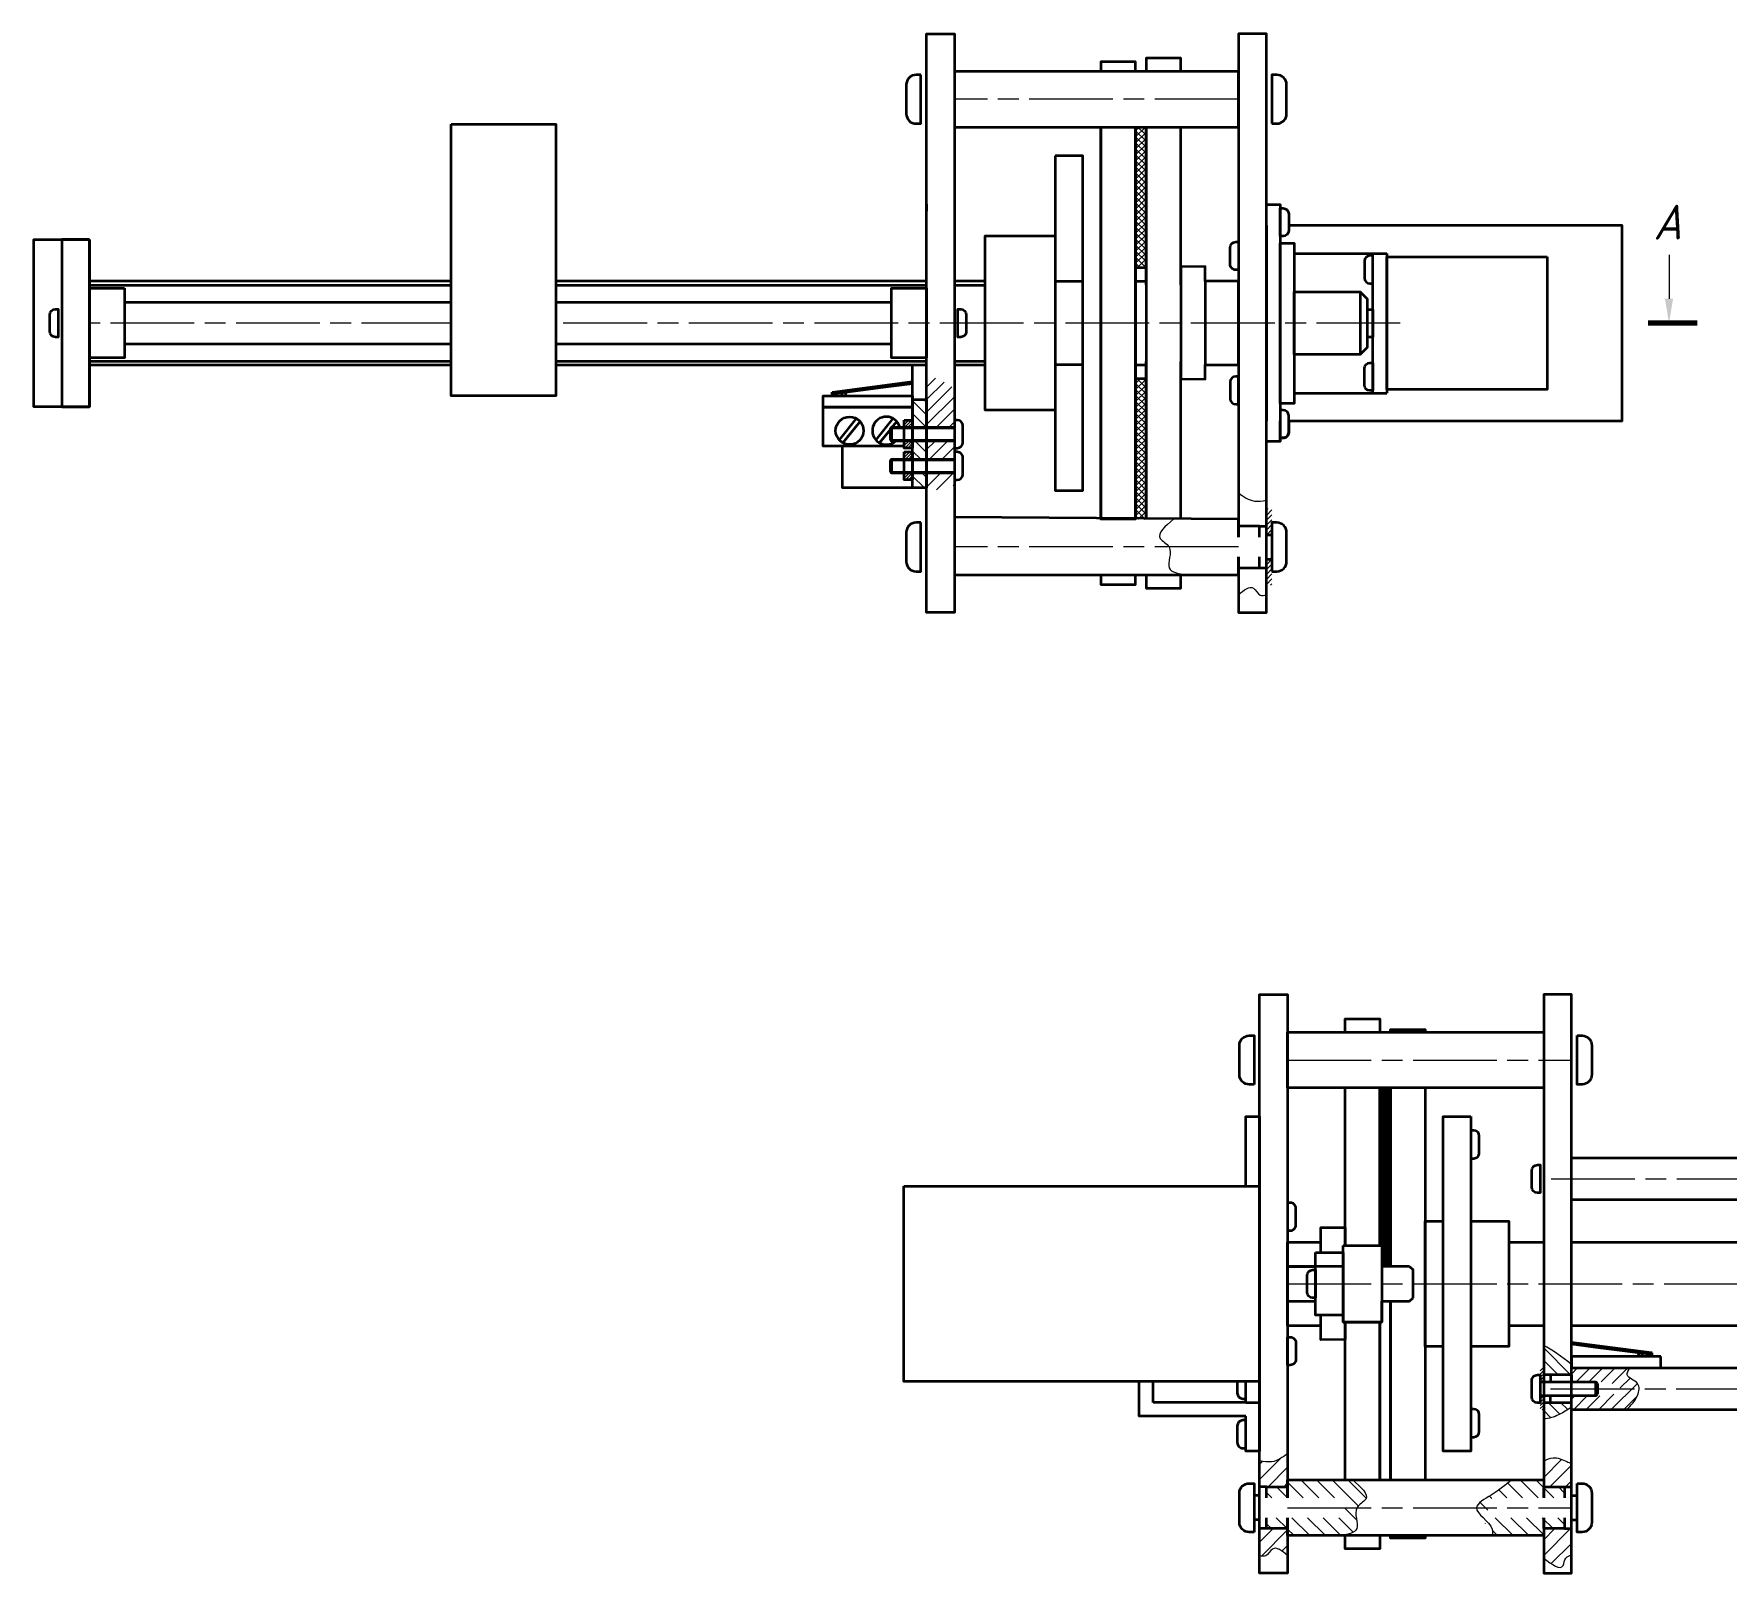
# Model space of a CAD drawing. Header units: millimetres. Extents: x -196 to 2000, y -99 to 952.
# Drawn here: x 58.8 to 301.5, y 636.4 to 857.2 of the extents above; entities that cross this region are included whole.
import ezdxf

# ---------------------------------------------------------------- set-up
doc = ezdxf.new("R2010")
doc.units = ezdxf.units.MM
doc.linetypes.add('AM_ISO08W050', pattern=[18, 12, -1.5, 3, -1.5])
for name, color, linetype, lineweight in [('AM_4', 3, 'Continuous', 15), ('AM_5', 3, 'Continuous', 15), ('AM_7', 4, 'AM_ISO08W050', 15), ('AM_8', 1, 'Continuous', 15), ('основные', 7, 'Continuous', 35), ('оч жирные', 7, 'Continuous', 70), ('тонкие', 2, 'Continuous', 15)]:
    doc.layers.add(name, color=color, linetype=linetype, lineweight=lineweight)
doc.styles.get("Standard").update_dxf_attribs({"font": 'geniso.shx', "oblique": 15})
pattern_1 = [(45, (-68.40242666329573, 364.5397108208293), (-0.8980256121069154, 0.8980256121069154), [])]
pattern_2 = [(45, (-68.40242666329573, 364.5397108208293), (-0.2121320343559643, 0.2121320343559643), [])]
pattern_3 = [(45, (2.842170943040401e-14, 293.0791599519633), (-0.3535533905932738, 0.3535533905932738), [])]

msp = doc.modelspace()

# ---------------------------------------------------------------- hatches: boundary and pattern name
at = {"layer": 'AM_8'}
h = msp.add_hatch(dxfattribs=at)
h.set_pattern_fill('_U', color=256, scale=0.61, angle=45, style=0, double=1, pattern_type=0)
h.set_pattern_definition([(45, (-64.4024266632957, 364.5397108208293), (-0.431335136523794, 0.431335136523794), []), (135, (-64.4024266632957, 364.5397108208293), (-0.431335136523794, -0.431335136523794), [])])
h.paths.add_polyline_path([(216.8203172210773, 843.8570269973226), (216.8203172210773, 823.7425514193088), (218.3163072066403, 823.7425514193088), (218.3163072066403, 807.7425534293358), (216.8203172210773, 807.7425534293358), (216.8203172210773, 787.628077851322), (218.3203172210773, 787.6280778513221), (218.3203172210773, 843.8570269973226)])
h = msp.add_hatch(dxfattribs=at)
h.set_pattern_fill('ANSI31', color=256, scale=0.4, style=0)
h.set_pattern_definition(pattern_1)
h.paths.add_polyline_path([(190.8411862568861, 806.3835868319887), (189.9868985581631, 806.9530312266421), (189.1015914334183, 807.4322754800224), (188.2510127668073, 807.7904649092083), (187.4152489034851, 808.0538444281636), (186.8411862568861, 808.1868456167189), (186.8411862568861, 800.8174160095841), (190.8411862568861, 800.8174160095841)])
h.paths.add_polyline_path([(189.671386730295, 792.1217346432541), (190.7954850789175, 792.472620418826), (190.8411862568861, 792.4932539481802), (190.8411862568861, 794.2261135543457), (186.8411862568861, 794.2261135543457), (186.8411862568861, 793.2621296983205), (186.841186256886, 792.0982615306609), (186.841186256886, 791.6722679470327), (187.3057407846577, 791.7115220620649), (188.5003856248708, 791.8749770712374)])
h = msp.add_hatch(dxfattribs=at)
h.set_pattern_fill('ANSI31', color=256, scale=0.4, angle=90, style=0)
h.set_pattern_definition([(135, (-68.40242666329573, 364.5397108208293), (-0.8980256121069154, -0.8980256121069154), [])])
h.paths.add_polyline_path([(186.841186256886, 804.7879028888968), (184.8411862568264, 804.7879028888968), (184.8411862568264, 800.8174160095841), (186.841186256886, 800.8174160095841)])
h.paths.add_polyline_path([(186.841186256886, 798.8174160095841), (184.8411862568264, 798.8174160095841), (184.8411862568264, 796.2261135543457), (186.841186256886, 796.2261135543458)])
h.paths.add_polyline_path([(184.8411862568264, 792.0982615306609), (186.841186256886, 792.0982615306609), (186.841186256886, 794.2261135543457), (184.8411862568264, 794.2261135543457), (184.8411862568264, 793.2621296983205)])
h = msp.add_hatch(dxfattribs=at)
h.set_pattern_fill('_U', color=256, scale=0.3, angle=45, style=0, pattern_type=0)
h.set_pattern_definition(pattern_2)
h.paths.add_polyline_path([(183.6411862568264, 800.8174160095841), (184.8411862568264, 800.8174160095841), (184.8411862568264, 801.8174160095841), (183.6411862568264, 801.8174160095841)])
h = msp.add_hatch(dxfattribs=at)
h.set_pattern_fill('_U', color=256, scale=0.3, angle=45, style=0, pattern_type=0)
h.set_pattern_definition(pattern_2)
h.paths.add_polyline_path([(184.8411862568616, 798.0836577563376), (184.8411862568264, 798.8174160095841), (183.6411862568264, 798.8174160095841), (183.6411862568264, 797.8174160095841), (184.8411862568264, 797.8174160095841)])
h = msp.add_hatch(dxfattribs=at)
h.set_pattern_fill('ANSI31', color=256, scale=0.4, style=0)
h.set_pattern_definition(pattern_1)
h.paths.add_polyline_path([(190.8411862568861, 797.2621296983205), (190.8411862568861, 798.8174160095841), (186.8411862568861, 798.8174160095841), (186.8411862568861, 796.2261135543458), (190.8411862568861, 796.2261135543458)])
h = msp.add_hatch(dxfattribs=at)
h.set_pattern_fill('_U', color=256, scale=0.3, angle=45, style=0, pattern_type=0)
h.set_pattern_definition(pattern_2)
h.paths.add_polyline_path([(183.6411862568264, 797.2621296983205), (183.6411862568264, 796.2261135543457), (184.8411862568264, 796.2261135543457), (184.8411862568264, 797.2621296983205)])
h = msp.add_hatch(dxfattribs=at)
h.set_pattern_fill('_U', color=256, scale=0.3, angle=45, style=0, pattern_type=0)
h.set_pattern_definition(pattern_2)
h.paths.add_polyline_path([(183.6411862568264, 793.2621296983205), (184.8411862568264, 793.2621296983205), (184.8411862568264, 794.2261135543457), (183.6411862568264, 794.2261135543457)])
h = msp.add_hatch(dxfattribs=at)
h.set_pattern_fill('_U', color=256, scale=0.5, angle=45, style=0, pattern_type=0)
h.set_pattern_definition(pattern_3)
h.paths.add_polyline_path([(235.5703172210773, 789.1280778513221), (235.5703172210773, 785.3780778513221), (236.3703172210773, 785.3780778513221), (236.3703172210773, 789.1280778513221)])
h = msp.add_hatch(dxfattribs=at)
h.set_pattern_fill('_U', color=256, scale=0.5, angle=45, style=0, pattern_type=0)
h.set_pattern_definition(pattern_3)
h.paths.add_polyline_path([(236.3703172210773, 778.1280778513221), (236.3703172210773, 781.8780778513221), (235.5703172210773, 781.8780778513221), (235.5703172210773, 778.1280778513221)])
h = msp.add_hatch(dxfattribs=at)
h.set_pattern_fill('ANSI31', color=256, scale=0.4, angle=270, style=0)
h.set_pattern_definition([(315, (813.5261229849443, 1023.161139267386), (0.8980256121069156, 0.8980256121069153), [])])
edge = h.paths.add_edge_path()
edge.add_spline(control_points=[(275.3344190225245, 658.5539697628964), (276.0787802894736, 658.5611481808932), (277.527763032458, 659.0421918931247), (278.7357798177453, 659.8519634863617), (279.334419022526, 660.2532501477172)], knot_values=[0, 0, 0, 0, 2.207493343130102, 4.376086513872631, 4.376086513872631, 4.376086513872631, 4.376086513872631], degree=3, periodic=0)
edge.add_line((279.334419022526, 660.2532501477172), (279.334419022526, 660.8528536784004))
edge.add_line((279.334419022526, 660.8528536784004), (276.334419022526, 660.8528536784004))
edge.add_line((276.334419022526, 660.8528536784004), (275.334419022526, 660.8528536784004))
edge.add_line((275.334419022526, 660.8528536784004), (275.334419022526, 658.5539697628964))
edge = h.paths.add_edge_path()
edge.add_spline(control_points=[(279.334419022526, 666.4188119379135), (279.1708889381986, 666.5438749338307), (279.0073588538711, 666.6689379297482), (278.8442130642469, 666.793117526394)], knot_values=[23.3816666827325, 23.3816666827325, 23.3816666827325, 23.3816666827325, 23.83019621927934, 23.83019621927934, 23.83019621927934, 23.83019621927934], degree=3, periodic=0)
edge.add_line((278.6600959170235, 666.7973536645504), (275.334419022526, 669.0946828051264))
edge.add_line((275.334419022526, 669.0946828051264), (275.334419022526, 664.8528536784004))
edge.add_line((275.334419022526, 664.8528536784004), (276.334419022526, 664.8528536784004))
edge.add_line((276.334419022526, 664.8528536784004), (279.334419022526, 664.8528536784004))
edge.add_line((279.334419022526, 664.8528536784004), (279.334419022526, 665.8528536784004))
edge.add_line((279.334419022526, 665.8528536784004), (279.334419022526, 666.4188119379133))
h = msp.add_hatch(dxfattribs=at)
h.set_pattern_fill('ANSI31', color=256, scale=0.1, angle=180, style=0)
h.set_pattern_definition([(225, (813.5261229849443, 1023.161139267386), (0.2245064030267288, -0.2245064030267289), [])])
h.paths.add_polyline_path([(274.834419022526, 659.8528536784004), (275.334419022526, 659.8528536784004), (275.334419022526, 661.8528536784004), (274.834419022526, 661.8528536784004)])
h.paths.add_polyline_path([(274.834419022526, 663.8528536784004), (275.334419022526, 663.8528536784004), (275.334419022526, 665.8528536784004), (274.834419022526, 665.8528536784004)])
h = msp.add_hatch(dxfattribs=at)
h.set_pattern_fill('ANSI31', color=256, scale=0.4, angle=180, style=0)
h.set_pattern_definition([(225, (813.5261229849443, 1023.161139267386), (0.8980256121069153, -0.8980256121069156), [])])
edge = h.paths.add_edge_path()
edge.add_line((279.334419022526, 660.8528536784004), (279.334419022526, 659.8528536784004))
edge.add_line((279.334419022526, 659.8528536784004), (287.2226157772193, 659.8528536784004))
edge.add_spline(control_points=[(287.2226157772193, 659.8528536784004), (287.8349051190002, 660.452338723198), (288.6575437901745, 661.2577742370792), (289.0057665265501, 662.542346504285), (289.0132830151497, 662.8528536784004)], knot_values=[0, 0, 0, 0, 2.595624842478682, 3.487340421562003, 3.487340421562003, 3.487340421562003, 3.487340421562003], degree=3, periodic=0)
edge.add_line((289.0132830151497, 662.8528536784004), (286.3867692917157, 662.8528536784004))
edge.add_line((286.3867692917157, 662.8528536784004), (285.9344190225261, 662.0693600293465))
edge.add_line((285.9344190225261, 662.0693600293466), (284.734419022526, 662.0693600293466))
edge.add_line((284.734419022526, 662.0693600293466), (284.334419022526, 661.8528536784005))
edge.add_line((284.334419022526, 661.8528536784004), (279.334419022526, 661.8528536784004))
edge.add_line((279.334419022526, 661.8528536784004), (279.334419022526, 660.8528536784004))
edge = h.paths.add_edge_path()
edge.add_line((279.334419022526, 664.8528536784004), (279.334419022526, 663.8528536784004))
edge.add_line((279.334419022526, 663.8528536784004), (284.334419022526, 663.8528536784004))
edge.add_line((284.334419022526, 663.8528536784004), (284.734419022526, 663.6363473274542))
edge.add_line((284.734419022526, 663.6363473274544), (285.9344190225261, 663.6363473274544))
edge.add_line((285.9344190225261, 663.6363473274544), (286.3867692917157, 662.8528536784005))
edge.add_line((286.3867692917157, 662.8528536784004), (289.0132830151497, 662.8528536784004))
edge.add_spline(control_points=[(289.0132830151497, 662.8528536784004), (289.0200754423851, 663.1334497783367), (288.816312939074, 664.0398545950102), (286.8598781159955, 664.4747854559454), (287.4642581448139, 665.4924904381638), (287.6782654940207, 665.8528536784004)], knot_values=[3.487340421562003, 3.487340421562003, 3.487340421562003, 3.487340421562003, 4.293157274122959, 6.233908869698119, 7.297853981973266, 7.297853981973266, 7.297853981973266, 7.297853981973266], degree=3, periodic=0)
edge.add_line((287.6782654940207, 665.8528536784004), (279.334419022526, 665.8528536784004))
edge.add_line((279.334419022526, 665.8528536784004), (279.334419022526, 664.8528536784004))
h = msp.add_hatch(dxfattribs=at)
h.set_pattern_fill('ANSI31', color=256, scale=0.5)
h.set_pattern_definition([(45, (-150.8572849398923, 302.5445680894145), (-1.122532015133644, 1.122532015133644), [])])
edge = h.paths.add_edge_path()
edge.add_spline(control_points=[(279.334419022526, 652.1496097066724), (279.1033476458488, 652.2337845658672), (278.2491007306976, 652.544970290531), (276.8720269485644, 653.2711781248197), (275.7899211658026, 652.721171517001), (275.334419022526, 652.4896514635379)], knot_values=[0, 0, 0, 0, 0.7450728995980157, 2.754457238263495, 4.215155541388891, 4.215155541388891, 4.215155541388891, 4.215155541388891], degree=3, periodic=0)
edge.add_line((275.334419022526, 652.4896514635379), (275.334419022526, 648.7981152573938))
edge.add_line((275.334419022526, 648.7981152573938), (278.334419022526, 648.7981152573938))
edge.add_line((278.334419022526, 648.7981152573938), (279.334419022526, 648.7981152573938))
edge.add_line((279.334419022526, 648.7981152573938), (279.334419022526, 652.1496097066724))
edge = h.paths.add_edge_path()
edge.add_line((279.334419022526, 642.7981152573938), (278.334419022526, 642.7981152573938))
edge.add_line((278.334419022526, 642.7981152573938), (275.334419022526, 642.7981152573938))
edge.add_line((275.334419022526, 642.7981152573938), (275.334419022526, 638.5479415046736))
edge.add_spline(control_points=[(275.334419022526, 638.5479415046736), (276.5289545943483, 637.6684152900301), (278.194982864149, 636.4417330779704), (278.3067860011016, 638.6960624119679), (279.0218147669887, 638.9084675036631), (279.334419022526, 639.0013291320752)], knot_values=[0, 0, 0, 0, 2.969110301414063, 4.141041769702956, 5.051400743282896, 5.051400743282896, 5.051400743282896, 5.051400743282896], degree=3, periodic=0)
edge.add_line((279.334419022526, 639.0013291320752), (279.334419022526, 642.7981152573938))
edge = h.paths.add_edge_path()
edge.add_spline(control_points=[(238.6052880583348, 653.5413262951149), (237.8723953411308, 653.0262710808425), (236.643797746654, 652.1628492150996), (235.1913216640526, 652.4124752426715), (234.6052880583348, 652.5131923854674)], knot_values=[0, 0, 0, 0, 2.551718334901243, 4.27761790293386, 4.27761790293386, 4.27761790293386, 4.27761790293386], degree=3, periodic=0)
edge.add_line((234.6052880583348, 652.5131923854674), (234.6052880583348, 648.7981152573938))
edge.add_line((234.6052880583348, 648.7981152573938), (235.6052880583348, 648.7981152573938))
edge.add_line((235.6052880583348, 648.7981152573938), (238.6052880583348, 648.7981152573938))
edge.add_line((238.6052880583348, 648.7981152573938), (238.6052880583348, 653.5413262951149))
edge = h.paths.add_edge_path()
edge.add_line((238.6052880583348, 642.7981152573938), (235.6052880583348, 642.7981152573938))
edge.add_line((235.6052880583348, 642.7981152573938), (234.6052880583348, 642.7981152573938))
edge.add_line((234.6052880583348, 642.7981152573938), (234.6052880583348, 638.9055114862934))
edge.add_spline(control_points=[(234.6052880583348, 638.9055114862933), (234.9168176834182, 638.8507830960559), (235.7159301914126, 638.7103979202659), (236.5416540674806, 640.6308817260457), (237.8069396403427, 639.6100793589005), (238.6052880583348, 638.9659908050023)], knot_values=[0, 0, 0, 0, 0.8745598323163222, 2.243355510110775, 4.583661593112918, 4.583661593112918, 4.583661593112918, 4.583661593112918], degree=3, periodic=0)
edge.add_line((238.6052880583348, 638.9659908050023), (238.6052880583348, 642.7981152573938))
h = msp.add_hatch(dxfattribs=at)
h.set_pattern_fill('ANSI31', color=256, scale=0.5, angle=90)
h.set_pattern_definition([(135, (-150.8572849398923, 302.5445680894145), (-1.122532015133644, -1.122532015133644), [])])
edge = h.paths.add_edge_path()
edge.add_spline(control_points=[(248.5514718991687, 645.7981152573938), (248.8361029556487, 646.2977795768088), (250.9322655081488, 647.2343557963677), (249.1169318932073, 648.7801383109829), (247.9214417433429, 649.7981152573938)], knot_values=[0, 2.930988785010413e-14, 2.930988785010413e-14, 2.930988785010413e-14, 1.747149170051586, 5.116870302596586, 5.116870302596586, 5.116870302596586, 5.116870302596586], degree=3, periodic=0)
edge.add_line((247.9214417433429, 649.7981152573938), (238.6052880583348, 649.7981152573938))
edge.add_line((238.6052880583348, 649.7981152573938), (238.6052880583348, 647.2233557309746))
edge.add_line((238.6052880583348, 647.2233557309746), (246.0052880583348, 647.2233557309746))
edge.add_line((246.0052880583348, 647.2233557309746), (246.8281510294167, 645.7981152573938))
edge.add_line((246.8281510294167, 645.7981152573938), (248.5514718991688, 645.7981152573938))
edge = h.paths.add_edge_path()
edge.add_spline(control_points=[(246.0313468816455, 641.7981152573938), (247.1629850397506, 641.9666059294353), (249.5324496560537, 642.3193977496124), (248.0667070972627, 644.9471200152852), (248.5514718991687, 645.7981152573938)], knot_values=[5.116870302596556, 5.116870302596556, 5.116870302596556, 5.116870302596556, 7.837231690905154, 10.81286067459624, 10.81286067459627, 10.81286067459627, 10.81286067459627], degree=3, periodic=0)
edge.add_line((248.5514718991687, 645.7981152573938), (246.8281510294167, 645.7981152573938))
edge.add_line((246.8281510294167, 645.7981152573938), (246.0052880583348, 644.3728747838129))
edge.add_line((246.0052880583348, 644.3728747838129), (238.6052880583348, 644.3728747838129))
edge.add_line((238.6052880583348, 644.3728747838129), (238.6052880583348, 641.7981152573938))
edge.add_line((238.6052880583348, 641.7981152573938), (246.0313468816455, 641.7981152573938))
h.paths.add_polyline_path([(238.6052880583348, 648.7981152573938), (235.6052880583348, 648.7981152573938), (235.6052880583348, 647.2233557309746), (238.6052880583348, 647.2233557309746)])
h.paths.add_polyline_path([(238.6052880583348, 644.3728747838129), (235.6052880583348, 644.3728747838129), (235.6052880583348, 642.7981152573938), (238.6052880583348, 642.7981152573938)])
edge = h.paths.add_edge_path()
edge.add_line((275.334419022526, 649.7981152573938), (270.7445899249103, 649.7981152573938))
edge.add_spline(control_points=[(270.7445899249103, 649.7981152573938), (269.8848253956331, 649.0884590297835), (268.3671366418059, 647.8357471080285), (265.7511872009865, 646.44817175089), (265.7019845876645, 645.7981152573938)], knot_values=[0, 0, 0, 0, 3.648806980139254, 6.441011614307393, 6.441011614307393, 6.441011614307393, 6.441011614307415], degree=3, periodic=0)
edge.add_line((265.7019845876645, 645.7981152573938), (267.1115560514442, 645.7981152573938))
edge.add_line((267.1115560514442, 645.7981152573938), (267.9344190225261, 647.2233557309746))
edge.add_line((267.9344190225261, 647.2233557309746), (275.334419022526, 647.2233557309746))
edge.add_line((275.334419022526, 647.2233557309746), (275.334419022526, 649.7981152573938))
edge = h.paths.add_edge_path()
edge.add_line((275.334419022526, 644.3728747838129), (267.9344190225261, 644.3728747838129))
edge.add_line((267.9344190225261, 644.3728747838129), (267.1115560514442, 645.7981152573938))
edge.add_line((267.1115560514442, 645.7981152573938), (265.7019845876645, 645.7981152573938))
edge.add_spline(control_points=[(265.7019845876645, 645.7981152573938), (265.6347794151243, 644.910212037284), (268.0566069626004, 643.6991596555883), (267.9996830222743, 642.1044059080048), (267.9887501301307, 641.7981152573938)], knot_values=[6.441011614307393, 6.441011614307393, 6.441011614307393, 6.441011614307415, 10.25484550518773, 11.16146181923272, 11.16146181923272, 11.16146181923272, 11.16146181923272], degree=3, periodic=0)
edge.add_line((267.9887501301307, 641.7981152573938), (275.334419022526, 641.7981152573938))
edge.add_line((275.334419022526, 641.7981152573938), (275.334419022526, 644.3728747838129))
h.paths.add_polyline_path([(278.334419022526, 648.7981152573938), (275.334419022526, 648.7981152573938), (275.334419022526, 647.2233557309746), (278.334419022526, 647.2233557309746)])
h.paths.add_polyline_path([(278.334419022526, 644.3728747838129), (275.334419022526, 644.3728747838129), (275.334419022526, 642.7981152573938), (278.334419022526, 642.7981152573938)])
at = {"layer": 'основные'}
h = msp.add_hatch(dxfattribs=at)
h.set_pattern_fill('GRATE', color=256, scale=0.069)
h.set_pattern_definition([(0, (-136.9160729836684, 302.5445680894145), (0, 0.05476875), []), (90, (-136.9160729836684, 302.5445680894145), (-0.219075, 1.341447487616032e-17), [])])
h.paths.add_polyline_path([(253.3552880583348, 706.0270644033943), (251.8552880583349, 706.0270644033943), (251.8552880583348, 683.4125898303928), (252.1052880583348, 683.4125898303928), (252.1052880583348, 680.4125898303928), (253.3552880583348, 680.4125898303928)])

# ---------------------------------------------------------------- linework, layer by layer
at = {"layer": 'AM_4'}
for p, q in [((181.6534633898699, 800.600909658638), (190.8411862568861, 800.600909658638)), ((181.6534633898699, 799.0339223605303), (190.8411862568861, 799.0339223605303)), ((181.6534633898699, 796.0096072033996), (190.8411862568861, 796.0096072033996)), ((181.6534633898699, 794.4426199052918), (190.8411862568861, 794.4426199052918))]:
    msp.add_line(p, q, dxfattribs=at)
at = {"layer": 'AM_5'}
msp.add_line((293.3064927361135, 825.5617006509274), (293.3064927361135, 819.2425524243223), dxfattribs=at)
at = {"layer": 'AM_5', "linetype": 'Continuous'}
msp.add_trace([(292.7231594051135, 819.2425524243223), (293.8898260671135, 819.2425524243223), (293.3064927361135, 815.7425524243223)], dxfattribs=at)
at = {"layer": 'AM_7'}
for p, q in [((231.5703172210773, 847.8570269973226), (190.8411862568861, 847.8570269973226)), ((117.8411862568861, 815.7425524243223), (66.84118625688609, 815.7425524243223)), ((118.7041702858674, 815.7425524243223), (117.8411862568862, 815.7425524243223)), ((254.7627797605846, 815.7425524243223), (133.7041702858674, 815.7425524243223)), ((231.5703172210773, 783.6280778513221), (190.8411862568861, 783.6280778513221)), ((238.6052880583348, 710.0270644033943), (279.334419022526, 710.0270644033943)), ((276.4176780226951, 692.9723259823852), (380.8407832288174, 692.9723259823852)), ((238.6052880583348, 677.912589830394), (352.334419022526, 677.912589830394)), ((276.334419022526, 662.8528536784004), (348.334419022526, 662.8528536784004)), ((238.6052880583348, 645.7981152573938), (279.334419022526, 645.7981152573938))]:
    msp.add_line(p, q, dxfattribs=at)
at = {"layer": 'основные'}
for p, q in [((186.8411862568861, 832.8022885763135), (186.8411862568861, 831.8022885763135)), ((186.8411862568861, 828.8022885763135), (186.8411862568861, 829.8022885763135)), ((237.5703172210773, 805.6872725345953), (237.5703172210773, 825.7425524243224)), ((239.5703172210773, 825.7425524243224), (250.8238334935521, 825.7425524243224)), ((250.8238334935521, 805.6872725345949), (250.8238334935521, 825.7425524243223)), ((250.8238334935521, 825.7425524243223), (252.8238334935521, 825.7425524243223)), ((252.8238334935521, 825.7425524243223), (252.8238334935522, 805.6872725345949)), ((66.84118625688609, 821.1881122621895), (118.7041702858674, 821.1881122621895)), ((133.7041702858674, 821.1881122621895), (186.8411862568861, 821.1881122621895)), ((190.8411862568861, 821.1881122621895), (195.270317221077, 821.1881122621895)), ((205.2703172210773, 821.7425524243212), (209.2703172210773, 821.7425524243212)), ((216.8203172210773, 821.7425524243212), (218.3163072066403, 821.7425524243212)), ((218.3203172210773, 821.2425524243212), (218.3203172210773, 810.2425524243237)), ((223.3203172210773, 821.2425524243212), (223.3203172210773, 810.2425524243237)), ((226.809358676568, 821.7425524243212), (226.809358676568, 809.7425524243212)), ((249.0091158710178, 820.2425524243223), (249.0091158710178, 811.2425524243223)), ((231.5703172210773, 815.7425524243212), (231.5703172210773, 813.2425524243212)), ((66.84118625688609, 810.2969925864551), (118.7041702858674, 810.2969925864551)), ((133.7041702858674, 810.2969925864551), (186.8411862568861, 810.2969925864551)), ((190.8411862568861, 810.2969925864551), (195.270317221077, 810.2969925864551)), ((209.2703172210773, 809.7425524243212), (205.2703172210773, 809.7425524243212)), ((216.8203172210773, 809.7425524243212), (218.3163072066403, 809.7425524243212)), ((173.2921809740765, 805.8520526379021), (173.3615569868352, 805.8579798322291)), ((173.2921809740765, 805.3078162722942), (173.2921809740765, 805.8520526379021)), ((173.3615569868352, 805.8579798322291), (184.8411862568861, 807.3482973625231)), ((231.5703172210773, 806.0959885141682), (231.5703172210773, 807.0959885141682)), ((239.5703172210773, 805.6872725345953), (250.8238334935521, 805.6872725345953)), ((250.8238334935521, 805.6872725345949), (252.8238334935522, 805.6872725345949)), ((174.6941471802877, 805.4970586708934), (174.6941471802877, 805.3078162722942)), ((174.6941471802877, 805.3078162722942), (175.2941471802877, 805.3078162722942)), ((175.2941471802877, 805.3078162722942), (175.2941471802877, 805.4970586708934)), ((176.7724866066454, 802.06195542437), (174.3170118173811, 798.9790092070517)), ((174.8586455891157, 798.5495292819423), (177.3071476172612, 801.6359034410872)), ((182.031339351851, 802.06195542437), (179.5758645625866, 798.9790092070517)), ((181.8411862568861, 800.7222642037359), (182.5660003624668, 801.6359034410872)), ((237.5703172210773, 798.742552424321), (237.5703172210773, 801.7425524243224)), ((180.1174983343212, 798.5495292819423), (181.6534633898699, 800.4856366660907)), ((237.5703172210773, 798.742552424321), (235.5703172210773, 798.742552424321)), ((234.5703172210773, 786.6280778513221), (235.5703172210773, 786.6280778513221)), ((235.5703172210773, 785.3780778513221), (236.3703172210773, 785.3780778513221)), ((235.5703172210773, 781.8780778513221), (236.3703172210773, 781.8780778513221)), ((234.5703172210773, 780.6280778513221), (235.5703172210773, 780.6280778513221)), ((246.6052880583348, 680.4125898303928), (246.6052880583348, 683.4125898303928)), ((246.6052880583348, 683.4125898303928), (252.1052880583348, 683.4125898303928)), ((252.1052880583348, 683.4125898303928), (252.1052880583348, 680.4125898303928)), ((238.6052880583348, 680.4125898303928), (242.6052880583348, 680.4125898303928)), ((246.6052880583348, 680.4125898303928), (238.6052880583348, 680.4125898303928)), ((256.1052880583348, 680.4125898303928), (252.1052880583348, 680.4125898303928)), ((256.1052880583348, 680.4125898303928), (256.6052880583348, 679.9125898303928)), ((256.6052880583348, 675.9125898303928), (256.6052880583348, 679.9125898303928)), ((238.6052880583348, 677.9125898303928), (238.6052880583348, 675.4125898303928)), ((238.6052880583348, 675.4125898303928), (242.6052880583348, 675.4125898303928)), ((238.6052880583348, 675.4125898303928), (242.6052880583348, 675.4125898303928)), ((246.6052880583348, 675.4125898303953), (246.6052880583348, 672.4125898303953)), ((252.1052880583348, 672.4125898303953), (252.1052880583348, 675.4125898303953)), ((252.1052880583348, 675.4125898303928), (256.1052880583348, 675.4125898303928)), ((256.1052880583348, 675.4125898303928), (256.6052880583348, 675.9125898303928)), ((246.6052880583348, 672.4125898303953), (252.1052880583348, 672.4125898303953)), ((238.6052880583348, 668.2660259202398), (238.6052880583348, 669.2660259202398)), ((290.8140482925769, 668.0280172383009), (279.334419022526, 669.5183347685947)), ((288.8814580991244, 667.4778536783658), (288.8814580991244, 667.667096076965)), ((289.4814580991244, 667.4778536783658), (288.8814580991244, 667.4778536783658)), ((289.4814580991244, 667.667096076965), (289.4814580991244, 667.4778536783658)), ((290.8834243053357, 668.0220900439738), (290.8140482925769, 668.0280172383009)), ((290.8834243053357, 667.4778536783658), (290.8834243053357, 668.0220900439738)), ((219.3517880583349, 660.9125898303928), (219.3517880583349, 663.912589830394)), ((232.6052880583348, 660.9125898303928), (232.6052880583348, 663.912589830394)), ((275.3632865359855, 663.8528536784004), (274.834419022526, 663.8528536784004)), ((274.834419022526, 663.8528536784004), (282.834419022526, 663.8528536784004)), ((276.334419022526, 664.8528536784004), (275.334419022526, 664.8528536784004)), ((279.334419022526, 664.8528536784004), (276.334419022526, 664.8528536784004)), ((276.334419022526, 664.8528536784004), (276.334419022526, 663.8528536784004)), ((279.334419022526, 664.8528536784004), (279.334419022526, 663.8528536784004)), ((282.834419022526, 663.8528536784004), (282.834419022526, 661.8528536784004)), ((283.0612617314645, 663.6363473274544), (282.834419022526, 663.8528536784004)), ((282.834419022526, 663.6363473274544), (282.834419022526, 663.8528536784004)), ((282.834419022526, 662.0693600293466), (282.834419022526, 663.6363473274544)), ((283.0612617314645, 663.6363473274544), (283.0612617314645, 662.0693600293466)), ((232.6052880583348, 660.9125898303928), (219.3517880583349, 660.9125898303928)), ((232.6052880583348, 660.9125898303928), (234.6052880583348, 660.9125898303928)), ((275.3632865359855, 661.8528536784004), (274.834419022526, 661.8528536784004)), ((282.834419022526, 661.8528536784004), (274.834419022526, 661.8528536784004)), ((276.334419022526, 660.8528536784004), (275.334419022526, 660.8528536784004)), ((276.334419022526, 660.8528536784004), (276.334419022526, 661.8528536784004)), ((279.334419022526, 660.8528536784004), (276.334419022526, 660.8528536784004)), ((279.334419022526, 660.8528536784004), (279.334419022526, 661.8528536784004)), ((282.834419022526, 661.8528536784004), (282.834419022526, 662.0693600293466)), ((282.834419022526, 661.8528536784004), (283.0612617314645, 662.0693600293466)), ((235.6052880583348, 648.7981152573938), (234.6052880583348, 648.7981152573938)), ((278.334419022526, 648.7981152573938), (279.334419022526, 648.7981152573938)), ((234.6052880583348, 647.5481152573938), (233.8052880583348, 647.5481152573938)), ((279.334419022526, 647.5481152573938), (280.1344190225261, 647.5481152573938)), ((234.6052880583348, 644.0481152573938), (233.8052880583348, 644.0481152573938)), ((279.334419022526, 644.0481152573938), (280.1344190225261, 644.0481152573938)), ((235.6052880583348, 642.7981152573938), (234.6052880583348, 642.7981152573938)), ((278.334419022526, 642.7981152573938), (279.334419022526, 642.7981152573938))]:
    msp.add_line(p, q, dxfattribs=at)
for points in [[(186.8411862568861, 829.8022885763135), (186.8411862568861, 857.2425524243212), (190.8411862568861, 857.2425524243212), (190.8411862568861, 785.0533183249029)], [(231.5703172210773, 782.2028373777412), (231.5703172210773, 774.242552424321), (235.5703172210773, 774.242552424321), (235.5703172210773, 857.2425524243212), (231.5703172210773, 857.2425524243212), (231.5703172210773, 785.0533183249029)], [(216.8203172210773, 851.8570269973226), (216.8203172210773, 853.2242396108077), (211.8203172210773, 853.2242396108077), (211.8203172210773, 851.8570269973226)], [(223.3203172210773, 851.8570269973226), (223.3203172210773, 853.742552424322), (218.3203172210773, 853.742552424322), (218.3203172210773, 851.8570269973226)], [(211.8203172210773, 843.8570269973226), (211.8203172210773, 787.6280778513221)], [(216.8203172210773, 843.8570269973226), (216.8203172210773, 818.2425524243212)], [(216.8203172210773, 818.2425524243212), (216.8203172210773, 843.8570269973226)], [(218.3203172210773, 843.8570269973226), (218.3203172210773, 821.2425524243212)], [(218.3203172210773, 821.2425524243212), (218.3203172210773, 843.8570269973226)], [(223.3203172210773, 821.2425524243212), (223.3203172210773, 843.8570269973226)], [(190.8411862568861, 782.2028373777412), (190.841186256886, 774.242552424321), (186.841186256886, 774.242552424321), (186.8411862568861, 829.8022885763135)], [(235.5703172210773, 829.7425524243223), (235.5703172210773, 801.7425524243224)], [(252.8238334935521, 801.7425524243224), (286.5703172210773, 801.7425524243223), (286.5703172210773, 829.7425524243223), (238.7703172210774, 829.7425524243223)], [(226.809358676568, 821.7425524243212), (226.809358676568, 823.8466603241742), (223.3203172210773, 823.8245382590154), (223.3203172210773, 821.2425524243212)], [(118.7041702858674, 821.7425524243218), (66.84118625688609, 821.7425524243223), (66.84118625688609, 809.7425524243223), (118.7041702858675, 809.7425524243218)], [(136.8411862568861, 821.7425524243217), (133.7041702858674, 821.7425524243217)], [(186.8411862568861, 821.7425524243212), (136.8411862568861, 821.7425524243217)], [(195.270317221077, 821.7425524243212), (190.8411862568861, 821.7425524243212)], [(226.809358676568, 809.7425524243212), (231.5703172210773, 809.7425524243212), (231.5703172210773, 821.7425524243212), (226.809358676568, 821.7425524243212)], [(66.84118625688609, 812.7425524243223), (66.84118625688609, 818.7425524243223)], [(71.84118625688605, 818.7425524243223), (118.7041702858674, 818.7425524243223)], [(133.7041702858674, 818.7425524243223), (181.8411862568861, 818.7425524243223)], [(186.8411862568861, 818.7425524243223), (186.8411862568861, 812.7425524243223)], [(250.0091158710178, 817.7149124794583), (250.8238334935521, 817.7149124794583), (250.8238334935521, 813.714912479459), (250.0091158710178, 813.714912479459)], [(216.8203172210773, 813.2425524243212), (216.8203172210773, 787.6280778513221)], [(216.8203172210773, 787.6280778513221), (216.8203172210773, 813.2425524243212)], [(118.7041702858674, 812.7425524243223), (71.84118625688603, 812.7425524243223)], [(181.8411862568861, 812.7425524243223), (133.7041702858674, 812.7425524243223)], [(133.7041702858674, 809.7425524243217), (136.8411862568861, 809.7425524243217)], [(136.8411862568861, 809.7425524243217), (186.8411862568861, 809.7425524243212)], [(184.7888359876475, 809.7425524243212), (184.7888359876475, 792.0982615306609), (174.7888359876475, 792.0982615306609), (174.7888359876475, 798.0836577563376)], [(190.8411862568861, 809.7425524243212), (195.270317221077, 809.7425524243212)], [(218.3203172210773, 810.2425524243237), (218.3203172210773, 787.6280778513221)], [(218.3203172210773, 787.6280778513221), (218.3203172210773, 810.2425524243237)], [(223.3203172210773, 787.6280778513221), (223.3203172210773, 810.2425524243237)], [(223.3203172210773, 810.2425524243237), (223.3203172210773, 807.7425524243223), (226.809358676568, 807.7143199795231), (226.809358676568, 809.7425524243212)], [(173.4426682557305, 805.3078162722942), (173.4426682557305, 805.5981588745454), (180.6377105961365, 806.5322393643299), (184.8411862568861, 807.077946313397)], [(183.6411862568264, 798.0836577563376), (172.0411862568616, 798.0836577563376), (172.0411862568371, 805.3078162722942), (184.8411862568371, 805.3078162722942), (184.8411862568616, 798.0836577563376)], [(183.6411862568264, 798.0836577563376), (172.0411862568861, 798.0836577563376), (172.0411862568861, 803.6828162723288), (184.8411862568371, 803.6828162723288), (184.8411862568371, 798.0836577563376)], [(190.8411862568861, 798.8174160095841), (181.8411862568861, 798.8174160095841), (181.6534633898699, 799.0339223605303), (181.6534633898699, 800.600909658638), (181.8411862568861, 800.8174160095841), (181.8411862568861, 798.8174160095841), (181.8411862568861, 800.8174160095841), (190.8411862568861, 800.8174160095841)], [(238.7703172210774, 801.7425524243224), (252.8238334935521, 801.7425524243224)], [(238.7703172210773, 801.7425524243224), (238.7703172210773, 800.7670912115368)], [(190.8411862568861, 794.2261135543457), (181.8411862568861, 794.2261135543457), (181.6534633898699, 794.4426199052918), (181.6534633898699, 796.0096072033996), (181.8411862568861, 796.2261135543457), (181.8411862568861, 794.2261135543457), (181.8411862568861, 796.2261135543457), (190.8411862568861, 796.2261135543458)], [(231.5703172210773, 785.0533183249029), (231.5703172210773, 787.6280778513221), (190.8411862568861, 787.9154576145316), (190.8411862568861, 782.2028373777414)], [(234.5703172210773, 785.0533183249029), (234.5703172210773, 786.6280778513221), (231.5703172210773, 786.6280778513221), (231.5703172210773, 785.0533183249029)], [(190.8411862568861, 782.2028373777414), (190.841186256886, 779.6280778513222), (231.5703172210773, 779.6280778513221), (231.5703172210773, 782.2028373777412)], [(231.5703172210773, 782.2028373777412), (231.5703172210773, 780.6280778513221), (234.5703172210773, 780.6280778513221), (234.5703172210773, 782.2028373777412)], [(211.8203172210773, 779.6280778513221), (211.8203172210773, 778.2234303274246), (216.8203172210773, 778.2234303274246), (216.8203172210773, 779.6280778513221)], [(218.3203172210773, 779.6280778513221), (218.3203172210773, 777.742552424322), (223.3203172210773, 777.742552424322), (223.3203172210773, 779.6280778513221)], [(238.6052880583348, 644.3728747838129), (238.6052880583348, 636.4125898303928), (234.6052880583348, 636.4125898303928), (234.6052880583348, 719.4125898303928), (238.6052880583348, 719.4125898303928), (238.6052880583348, 647.2233557309746)], [(275.334419022526, 644.3728747838129), (275.334419022526, 636.4125898303928), (279.334419022526, 636.4125898303928), (279.334419022526, 719.4125898303928), (275.334419022526, 719.4125898303928), (275.334419022526, 647.2233557309746)], [(246.8552880583348, 714.0270644033943), (246.8552880583348, 715.9125898303937), (251.8552880583348, 715.9125898303937), (251.8552880583348, 714.0270644033943)], [(253.3552880583348, 714.0270644033943), (253.3552880583348, 714.412589830394), (258.3552880583348, 714.412589830394), (258.3552880583348, 714.0270644033943)], [(246.8552880583348, 683.4125898303928), (246.8552880583348, 706.0270644033943)], [(251.8552880583348, 683.4125898303928), (251.8552880583348, 706.0270644033943)], [(251.8552880583348, 706.0270644033943), (251.8552880583348, 683.4125898303928)], [(253.3552880583348, 680.4125898303928), (253.3552880583348, 706.0270644033943)], [(253.3552880583348, 706.0270644033943), (253.3552880583348, 680.4125898303928)], [(258.3552880583348, 706.0270644033943), (258.3552880583348, 649.7981152573938)], [(232.6052880583348, 691.912589830394), (232.6052880583348, 701.9125898303928), (234.6052880583348, 701.9125898303928), (234.6052880583348, 653.9125898303928), (232.6052880583348, 653.9125898303928), (232.6052880583348, 658.9125898303928)], [(329.334419022526, 689.9723259823852), (279.334419022526, 689.9723259823852), (279.334419022526, 695.9723259823852), (379.334419022526, 695.9723259823852), (379.334419022526, 689.9723259823852), (348.334419022526, 689.9723259823852)], [(260.9052880583349, 668.912589830394), (258.3552880583348, 668.912589830394), (258.3552880583348, 686.912589830394), (260.9052880583349, 686.912589830394)], [(264.9052880583349, 686.912589830394), (270.3552880583348, 686.912589830394), (270.3552880583348, 668.912589830394), (264.9052880583349, 668.912589830394)], [(243.3662466028442, 682.412589830394), (243.3662466028442, 686.0166977302459), (246.8552880583348, 685.9945756650872), (246.8552880583348, 683.4125898303928)], [(243.3662466028442, 671.9125898303928), (238.6052880583348, 671.9125898303928), (238.6052880583348, 683.9125898303928), (243.3662466028442, 683.9125898303928)], [(270.3552880583348, 683.9125898303928), (275.334419022526, 683.9125898303928)], [(279.334419022526, 683.9125898303928), (329.334419022526, 683.9125898303935)], [(253.3552880583348, 675.4125898303928), (253.3552880583348, 649.7981152573938)], [(253.3552880583348, 649.7981152573938), (253.3552880583348, 675.4125898303928)], [(246.8552880583348, 672.4125898303953), (246.8552880583348, 669.912589830394), (243.3662466028442, 669.8843573855949), (243.3662466028442, 673.412589830394)], [(246.8552880583348, 649.7981152573938), (246.8552880583348, 672.4125898303953)], [(251.8552880583348, 672.4125898303953), (251.8552880583348, 649.7981152573938)], [(251.8552880583348, 649.7981152573938), (251.8552880583348, 672.4125898303953)], [(275.334419022526, 671.9125898303928), (270.3552880583348, 671.9125898303928)], [(329.334419022526, 671.9125898303935), (279.334419022526, 671.9125898303928)], [(290.7329370236816, 667.4778536783658), (290.7329370236816, 667.7681962806171), (283.5378946832757, 668.7022767704017), (279.334419022526, 669.2479837194687)], [(329.334419022526, 659.8528536784004), (279.334419022526, 659.8528536784004), (279.334419022526, 665.8528536784004), (329.334419022526, 665.8528536784004)], [(232.6052880583348, 658.9125898303928), (217.35177178586, 658.9125898303928), (217.35177178586, 663.912589830394)], [(231.4052880583349, 663.912589830394), (231.4052880583349, 662.9371286176084)], [(235.6052880583348, 647.2233557309746), (235.6052880583348, 648.7981152573938), (238.6052880583348, 648.7981152573938), (238.6052880583348, 647.2233557309746)], [(238.6052880583348, 647.2233557309746), (238.6052880583348, 649.7981152573938), (275.334419022526, 649.7981152573938), (275.334419022526, 647.2233557309746)], [(275.334419022526, 647.2233557309746), (275.334419022526, 648.7981152573938), (278.334419022526, 648.7981152573938), (278.334419022526, 647.2233557309746)], [(238.6052880583348, 644.3728747838129), (238.6052880583348, 642.7981152573938), (235.6052880583348, 642.7981152573938), (235.6052880583348, 644.3728747838129)], [(275.334419022526, 644.3728747838129), (275.334419022526, 641.7981152573938), (238.6052880583348, 641.7981152573938), (238.6052880583348, 644.3728747838129)], [(278.334419022526, 644.3728747838129), (278.334419022526, 642.7981152573938), (275.334419022526, 642.7981152573938), (275.334419022526, 644.3728747838129)], [(251.8552880583348, 641.7981152573938), (251.8552880583348, 639.9125898303937), (246.8552880583348, 639.9125898303937), (246.8552880583348, 641.7981152573938)], [(258.3552880583348, 641.7981152573938), (258.3552880583348, 641.412589830394), (253.3552880583348, 641.412589830394), (253.3552880583348, 641.7981152573938)]]:
    msp.add_lwpolyline(points, dxfattribs=at)
for points in [[(231.5566297396842, 851.8570269973226), (190.8411862568861, 851.8570269973226), (190.8411862568861, 843.8570269973226), (231.5566297396842, 843.8570269973226)], [(118.7041702858674, 844.2969925864551), (133.7041702858674, 844.2969925864551), (133.7041702858674, 805.2969925864551), (118.7041702858674, 805.2969925864551)], [(211.8203172210773, 843.8570269973226), (216.8203172210773, 843.8570269973226), (216.8203172210773, 787.628077851322), (211.8203172210773, 787.628077851322)], [(205.2703172210773, 839.7425524243223), (205.2703172210773, 791.7425524243224), (209.2703172210773, 791.7425524243224), (209.2703172210773, 839.7425524243223)], [(235.5703172210773, 798.742552424321), (235.5703172210773, 832.742552424321), (237.5703172210773, 832.742552424321), (237.5703172210773, 798.742552424321)], [(66.84118625688609, 827.7456104343831), (66.84118625688609, 803.7394944142615), (58.84118625688609, 803.7394944142615), (58.84118625688609, 827.7456104343831)], [(66.84118625688609, 827.7456104343831), (62.84118625688609, 827.7456104343831), (62.84118625688609, 803.7394944142615), (66.84118625688609, 803.7394944142615)], [(205.2703172210772, 828.2425524243222), (205.2703172210772, 803.2425524243224), (195.270317221077, 803.2425524243224), (195.270317221077, 828.2425524243222)], [(237.5703172210773, 804.2149124794589), (237.5703172210773, 827.2149124794589), (239.5703172210773, 827.2149124794589), (239.5703172210773, 804.2149124794589)], [(275.8238334935521, 825.2425524243212), (275.8238334935521, 806.2425524243212), (252.8238334935521, 806.2425524243212), (252.8238334935521, 825.2425524243212)], [(218.3163072066403, 823.7425514193088), (218.3163072066403, 807.7425534293358), (216.8203172210773, 807.7425534293358), (216.8203172210773, 823.7425514193088)], [(71.84118625688603, 820.7425524243223), (71.84118625688603, 810.7425524243223), (66.84118625688609, 810.7425524243223), (66.84118625688609, 820.7425524243223)], [(186.8411862568861, 820.7425524243223), (186.8411862568861, 810.7425524243223), (181.8411862568861, 810.7425524243223), (181.8411862568861, 820.7425524243223)], [(239.5703172210773, 820.2425524243223), (249.0091158710178, 820.2425524243223), (250.0091158710178, 819.2425524243223), (250.0091158710178, 812.2425524243223), (249.0091158710178, 811.2425524243223), (239.5703172210773, 811.2425524243223)], [(172.0411862568371, 805.3078162722942), (184.8411862568371, 805.3078162722942), (184.8411862568861, 803.6828162723288), (172.0411862568861, 803.6828162723288)], [(184.8411862568264, 804.7879028888968), (186.841186256886, 804.7879028888968), (186.841186256886, 792.0982615306609), (184.8411862568264, 792.0982615306609)], [(183.6411862568264, 801.8174160095841), (184.8411862568264, 801.8174160095841), (184.8411862568264, 797.8174160095841), (183.6411862568264, 797.8174160095841)], [(183.6411862568264, 797.2621296983205), (184.8411862568264, 797.2621296983205), (184.8411862568264, 793.2621296983205), (183.6411862568264, 793.2621296983205)], [(238.618975539728, 714.0270644033943), (275.334419022526, 714.0270644033943), (275.334419022526, 706.0270644033943), (238.618975539728, 706.0270644033943)], [(264.9052880583349, 701.9125898303939), (264.9052880583349, 653.912589830394), (260.9052880583349, 653.912589830394), (260.9052880583349, 701.9125898303939)], [(183.6052880583348, 691.912589830394), (234.6052880583348, 691.912589830394), (234.6052880583348, 663.912589830394), (183.6052880583348, 663.912589830394)], [(242.6052880583348, 682.412589830394), (246.6052880583348, 682.412589830394), (246.6052880583348, 673.412589830394), (242.6052880583348, 673.412589830394)], [(246.6052880583348, 683.4125898303928), (252.1052880583348, 683.4125898303928), (252.1052880583348, 672.4125898303953), (246.6052880583348, 672.4125898303953)], [(292.134419022575, 667.4778536783658), (279.334419022575, 667.4778536783658), (279.334419022526, 665.8528536784004), (292.134419022526, 665.8528536784004)]]:
    msp.add_lwpolyline(points, close=True, dxfattribs=at)
for points in [[(186.0411862568861, 851.3570269973226), (185.341186256886, 851.3570269973226, 0.414213562373095), (183.9411862568861, 849.9570269973227), (183.9411862568861, 845.7570269973227, 0.414213562373095), (185.341186256886, 844.3570269973226), (186.0411862568861, 844.3570269973226)], [(236.3703172210773, 844.3570269973226), (237.0703172210774, 844.3570269973226, 0.414213562373095), (238.4703172210774, 845.7570269973227), (238.4703172210774, 849.9570269973227, 0.414213562373095), (237.0703172210774, 851.3570269973226), (236.3703172210773, 851.3570269973226)], [(186.0411862568861, 787.1280778513221), (185.341186256886, 787.1280778513221, 0.414213562373095), (183.9411862568861, 785.728077851322), (183.9411862568861, 781.528077851322, 0.414213562373095), (185.341186256886, 780.1280778513221), (186.041186256886, 780.1280778513221)], [(236.3703172210773, 780.1280778513221), (237.0703172210773, 780.1280778513221, 0.414213562373095), (238.4703172210774, 781.528077851322), (238.4703172210774, 785.728077851322, 0.414213562373095), (237.0703172210774, 787.1280778513221), (236.3703172210773, 787.1280778513221)], [(233.8052880583348, 706.5270644033943), (233.1052880583348, 706.5270644033943, -0.414213562373095), (231.7052880583348, 707.9270644033943), (231.7052880583348, 712.1270644033943, -0.414213562373095), (233.1052880583348, 713.5270644033943), (233.8052880583348, 713.5270644033943)], [(280.1344190225261, 713.5270644033943), (280.8344190225261, 713.5270644033943, -0.414213562373095), (282.2344190225261, 712.1270644033943), (282.2344190225261, 707.9270644033943, -0.414213562373095), (280.8344190225261, 706.5270644033943), (280.1344190225261, 706.5270644033943)], [(233.8052880583348, 642.2981152573938), (233.1052880583348, 642.2981152573938, -0.414213562373095), (231.7052880583348, 643.6981152573937), (231.7052880583348, 647.8981152573938, -0.414213562373095), (233.1052880583348, 649.2981152573938), (233.8052880583348, 649.2981152573938)], [(280.1344190225261, 649.2981152573938), (280.8344190225261, 649.2981152573938, -0.414213562373095), (282.2344190225261, 647.8981152573938), (282.2344190225261, 643.6981152573937, -0.414213562373095), (280.8344190225261, 642.2981152573938), (280.1344190225261, 642.2981152573938)]]:
    msp.add_lwpolyline(points, format="xyb", close=True, dxfattribs=at)
for points in [[(238.7703172210774, 829.7180136371079), (238.7703172210774, 829.018013637108, -0.414213562373095), (237.9703172210774, 828.2180136371079), (237.5703172210773, 828.2180136371079), (237.5703172210773, 832.2180136371079), (237.9703172210774, 832.2180136371079, -0.414213562373095), (238.7703172210774, 831.418013637108), (238.7703172210774, 829.7180136371079)], [(230.3703172210773, 825.8891163344741), (230.3703172210773, 826.589116334474, -0.414213562373095), (231.1703172210773, 827.3891163344741), (231.5703172210773, 827.3891163344741), (231.5703172210773, 823.3891163344741), (231.1703172210773, 823.3891163344741, -0.414213562373095), (230.3703172210773, 824.1891163344741), (230.3703172210773, 825.8891163344741)], [(249.6238334935522, 822.931023355996), (249.6238334935522, 822.231023355996, 0.414213562373095), (250.4238334935522, 821.431023355996), (250.8238334935521, 821.431023355996), (250.8238334935521, 825.431023355996), (250.4238334935522, 825.431023355996, 0.414213562373095), (249.6238334935522, 824.631023355996), (249.6238334935522, 822.931023355996)], [(61.14118625688604, 816.2425524243223), (61.14118625688604, 816.9425524243222, -0.414213562373095), (61.941186256886, 817.7425524243223), (62.34118625688609, 817.7425524243223), (62.34118625688609, 813.7425524243223), (61.941186256886, 813.7425524243223, -0.414213562373095), (61.14118625688604, 814.5425524243223), (61.14118625688604, 816.2425524243223)], [(192.5411862568861, 815.2425524243223), (192.5411862568861, 814.5425524243224, -0.414213562373095), (191.7411862568862, 813.7425524243223), (191.3411862568861, 813.7425524243223), (191.3411862568861, 817.7425524243223), (191.7411862568862, 817.7425524243223, -0.414213562373095), (192.5411862568861, 816.9425524243223), (192.5411862568861, 815.2425524243223)], [(230.3703172210773, 805.5959885141682), (230.3703172210773, 804.8959885141682, 0.414213562373095), (231.1703172210773, 804.0959885141681), (231.5703172210773, 804.0959885141681), (231.5703172210773, 808.0959885141682), (231.1703172210773, 808.0959885141682, 0.414213562373095), (230.3703172210773, 807.2959885141681), (230.3703172210773, 805.5959885141682)], [(249.6238334935522, 808.5540814926487), (249.6238334935522, 809.2540814926487, -0.414213562373095), (250.4238334935522, 810.0540814926487), (250.8238334935521, 810.0540814926487), (250.8238334935521, 806.0540814926487), (250.4238334935522, 806.0540814926487, -0.414213562373095), (249.6238334935522, 806.8540814926488), (249.6238334935522, 808.5540814926487)], [(238.7703172210774, 801.7670912115368), (238.7703172210774, 802.4670912115367, 0.414213562373095), (237.9703172210774, 803.2670912115368), (237.5703172210773, 803.2670912115368), (237.5703172210773, 799.2670912115368), (237.9703172210774, 799.2670912115368, 0.414213562373095), (238.7703172210774, 800.0670912115368), (238.7703172210774, 801.7670912115368)], [(192.0411862568861, 800.3174160095841), (192.0411862568861, 801.0174160095842, 0.414213562373095), (191.2411862568862, 801.8174160095841), (190.8411862568861, 801.8174160095841), (190.8411862568861, 797.8174160095841), (191.2411862568862, 797.8174160095841, 0.414213562373095), (192.0411862568861, 798.6174160095841), (192.0411862568861, 800.3174160095841)], [(238.7703172210773, 800.7670912115368), (238.7703172210773, 800.0670912115368, -0.414213562373095), (237.9703172210773, 799.2670912115368), (237.5703172210773, 799.2670912115368), (237.5703172210773, 801.7425524243224)], [(192.0411862568861, 795.7621296983205), (192.0411862568861, 796.4621296983204, 0.414213562373095), (191.2411862568862, 797.2621296983205), (190.8411862568861, 797.2621296983205), (190.8411862568861, 793.2621296983205), (191.2411862568862, 793.2621296983205, 0.414213562373095), (192.0411862568861, 794.0621296983204), (192.0411862568861, 795.7621296983205)], [(266.1052880583348, 698.4123920352699), (266.1052880583348, 699.11239203527, 0.414213562373095), (265.3052880583348, 699.9123920352699), (264.9052880583349, 699.9123920352699), (264.9052880583349, 695.9123920352699), (265.3052880583348, 695.9123920352699, 0.414213562373095), (266.1052880583348, 696.7123920352699), (266.1052880583348, 698.4123920352699)], [(273.6344190225259, 693.4723259823852), (273.6344190225259, 694.1723259823851, -0.414213562373095), (274.4344190225259, 694.9723259823852), (274.834419022526, 694.9723259823852), (274.834419022526, 690.9723259823852), (274.4344190225259, 690.9723259823852, -0.414213562373095), (273.6344190225259, 691.7723259823852), (273.6344190225259, 693.4723259823852)], [(239.8052880583348, 688.0591537405458), (239.8052880583348, 688.7591537405458, 0.414213562373095), (239.0052880583348, 689.5591537405458), (238.6052880583348, 689.5591537405458), (238.6052880583348, 685.5591537405458), (239.0052880583348, 685.5591537405458, 0.414213562373095), (239.8052880583348, 686.3591537405457), (239.8052880583348, 688.0591537405458)], [(241.4052880583348, 678.412589830394), (241.4052880583348, 679.112589830394, -0.414213562373095), (242.2052880583348, 679.912589830394), (242.6052880583348, 679.912589830394), (242.6052880583348, 675.912589830394), (242.2052880583348, 675.912589830394, -0.414213562373095), (241.4052880583348, 676.7125898303941), (241.4052880583348, 678.412589830394)], [(239.8052880583348, 667.7660259202398), (239.8052880583348, 667.0660259202398, -0.414213562373095), (239.0052880583348, 666.2660259202398), (238.6052880583348, 666.2660259202398), (238.6052880583348, 670.2660259202398), (239.0052880583348, 670.2660259202398, -0.414213562373095), (239.8052880583348, 669.4660259202399), (239.8052880583348, 667.7660259202398)], [(231.4052880583349, 662.9371286176084), (231.4052880583349, 662.2371286176085, 0.414213562373095), (232.2052880583349, 661.4371286176084), (232.6052880583348, 661.4371286176084), (232.6052880583348, 663.912589830394)], [(273.634419022526, 663.3528536784004), (273.634419022526, 664.0528536784004, -0.414213562373095), (274.434419022526, 664.8528536784004), (274.834419022526, 664.8528536784004), (274.834419022526, 660.8528536784004), (274.434419022526, 660.8528536784004, -0.414213562373095), (273.634419022526, 661.6528536784004), (273.634419022526, 663.3528536784004)], [(231.4052880583349, 655.843435933305), (231.4052880583349, 655.143435933305, 0.414213562373095), (232.2052880583349, 654.343435933305), (232.6052880583348, 654.343435933305), (232.6052880583348, 658.343435933305), (232.2052880583349, 658.343435933305, 0.414213562373095), (231.4052880583349, 657.543435933305), (231.4052880583349, 655.843435933305)], [(266.1052880583348, 658.4423879449845), (266.1052880583348, 659.1423879449844, 0.414213562373095), (265.3052880583348, 659.9423879449845), (264.9052880583349, 659.9423879449845), (264.9052880583349, 655.9423879449845), (265.3052880583348, 655.9423879449845, 0.414213562373095), (266.1052880583348, 656.7423879449846), (266.1052880583348, 658.4423879449845)]]:
    msp.add_lwpolyline(points, format="xyb", dxfattribs=at)
msp.add_circle((175.8117598842343, 800.3078162722942), 2, dxfattribs=at)
for centre, radius, start, end in [((174.9941471802877, 805.4970586708934), 0.2999999999999545, 359.9999999999935, 180.0000000000065), ((181.0706126294399, 800.3078162722942), 2, 14.76172675569977, 311.8237084243706), ((289.1814580991245, 667.667096076965), 0.2999999999999545, 359.9999999999935, 180.0000000000065)]:
    msp.add_arc(centre, radius, start, end, dxfattribs=at)
at = {"layer": 'оч жирные'}
msp.add_line((297.336905251209, 815.7425524243223), (290.336905251209, 815.7425524243223), dxfattribs=at)
at = {"layer": 'тонкие'}
for points in [[(231.5703172210773, 791.3712888890432), (233.8486615275749, 790.2221963419779), (235.5703172210773, 790.3431549793958)], [(222.2541635360692, 787.6280778513221), (220.3640686743718, 784.8383535056375), (221.6241333802434, 783.6280778513221), (221.6241333802434, 780.6524488676309), (224.1442583977666, 779.6280778513221)], [(231.5703172210773, 776.7959533989306), (233.7276446943904, 777.7031307437896), (234.6957573887609, 776.7354740802217), (235.5703172210773, 776.7354740802217)], [(287.2226157772193, 659.8528536784004), (288.7966662149693, 661.9167416458811), (288.7966662149693, 663.6142740775254), (287.3054503177946, 664.8563658228248), (287.6782654940207, 665.8528536784004)], [(238.6052880583348, 653.5413262951149), (236.3269437518372, 652.3922337480495), (234.6052880583348, 652.5131923854674)], [(275.334419022526, 652.4896514635379), (276.7100606678084, 652.9808231204138), (278.6378667300276, 652.4140875498474), (279.334419022526, 652.1496097066724)], [(247.9214417433429, 649.7981152573938), (249.8115366050404, 647.0083909117092), (248.5514718991687, 645.7981152573938), (248.5514718991687, 642.8224862737027), (246.0313468816455, 641.7981152573938)], [(270.7445899249103, 649.7981152573938), (267.8128450884021, 647.6258665165907), (265.7019845876645, 645.7981152573938), (267.9301136514812, 642.7028333926514), (267.9887501301307, 641.7981152573938)], [(238.6052880583348, 638.9659908050023), (236.4479605850217, 639.8731681498613), (235.4798478906512, 638.9055114862933), (234.6052880583348, 638.9055114862933)], [(275.334419022526, 638.5479415046736), (278.1086663583071, 637.4900342772313), (278.5244650810089, 638.5857234615191), (279.334419022526, 639.0013291320752)]]:
    msp.add_spline(points, degree=3, dxfattribs=at)
msp.add_open_spline([(275.334419022526, 669.0946828051264), (276.5012093876538, 668.5855672872808), (277.9178142050899, 667.5021896125971), (279.334419022526, 666.4188119379135)], degree=3, dxfattribs=at)
msp.add_open_spline([(279.334419022526, 660.2532501477172), (278.7357798177453, 659.8519634863616), (277.5277630324584, 659.0421918931249), (276.0787802894743, 658.5611481808934), (275.3344190225258, 658.5539697628964)], degree=3, knots=[0, 0, 0, 0, 2.168593170742529, 4.37608651387139, 4.37608651387139, 4.37608651387139, 4.37608651387139], dxfattribs=at)

# ---------------------------------------------------------------- texts
at = {"layer": 'основные', "insert": (291.0718699401092, 832.7313571552138), "char_height": 5, "attachment_point": 1}
msp.add_mtext('А', dxfattribs=at)

doc.saveas('drawing.dxf')
